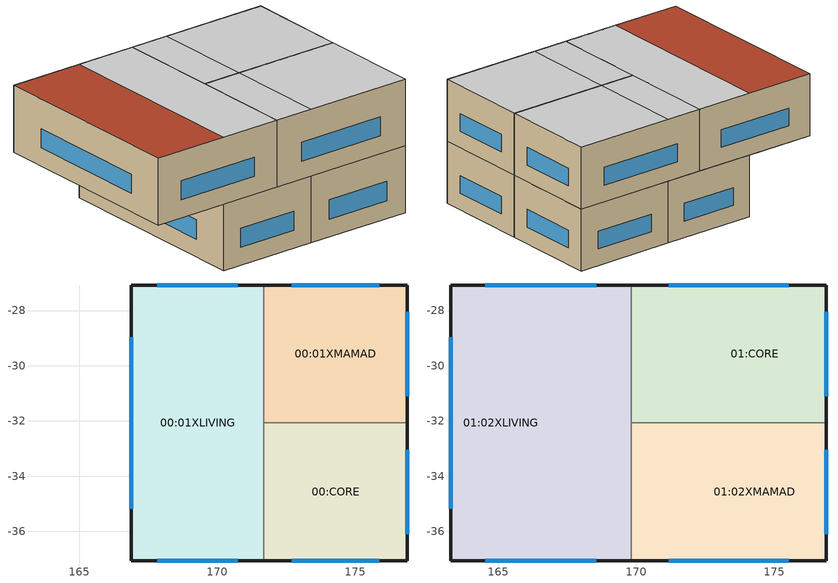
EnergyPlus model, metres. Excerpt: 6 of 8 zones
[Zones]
00:01XLIVING
 floor ground (0_GroundFloor_0cm): 171.69,-37.07 166.88,-37.07 166.88,-27.07 171.69,-27.07 z0; 171.69,-37.07 166.88,-37.07 166.88,-27.07 171.69,-27.07 z0
 wall outside (0_ExtWall Pumice 22cm): 171.69,-27.07 166.88,-27.07 166.88,-37.07 171.69,-37.07 / 171.69,-27.07 166.88,-27.07 166.88,-37.07 171.69,-37.07 z0:3.15
 wall to 00:CORE (0_SemiExposedWall ThermalPlaster200 2.5cm): 171.69,-37.07 171.69,-32.07 / 171.69,-37.07 171.69,-32.07 z0:3.15
 wall to 00:01XMAMAD (0_IntPartition 20cm concrete): 171.69,-32.07 171.69,-27.07 / 171.69,-32.07 171.69,-27.07 z0:3.15
 window (6+6+6 - 1001): 170.75,-27.07 167.82,-27.07 / 170.75,-27.07 167.82,-27.07 z0.85:1.75
 window (_SN70-37_Detailed - 1002): 166.88,-28.97 166.88,-35.17 / 166.88,-28.97 166.88,-35.17 z0.85:1.75
 window (6+6+6 - 1003): 167.82,-37.07 170.75,-37.07 / 167.82,-37.07 170.75,-37.07 z0.85:1.75
00:CORE
 floor ground (0_GroundFloor_0cm): 176.88,-37.07 171.69,-37.07 171.69,-32.07 176.88,-32.07 z0; 176.88,-37.07 171.69,-37.07 171.69,-32.07 176.88,-32.07 z0
 wall outside (0_ExtWall Pumice 22cm): 171.69,-37.07 176.88,-37.07 176.88,-32.07 / 171.69,-37.07 176.88,-37.07 176.88,-32.07 z0:3.15
 wall to 00:01XMAMAD (0_SemiExposedWall ThermalPlaster200 2.5cm_Rev): 176.88,-32.07 171.69,-32.07 / 176.88,-32.07 171.69,-32.07 z0:3.15
 window (6+6+6 - 1001): 176.88,-36.1 176.88,-33.05 / 172.7,-37.07 175.87,-37.07 / 176.88,-36.1 176.88,-33.05 / 172.7,-37.07 175.87,-37.07 z0.85:1.75
00:01XMAMAD
 floor ground (0_GroundFloor_0cm): 176.88,-32.07 171.69,-32.07 171.69,-27.07 176.88,-27.07 z0; 176.88,-32.07 171.69,-32.07 171.69,-27.07 176.88,-27.07 z0
 wall outside (0_ExtWall Pumice 22cm): 176.88,-32.07 176.88,-27.07 171.69,-27.07 / 176.88,-32.07 176.88,-27.07 171.69,-27.07 z0:3.15
 window (6+6+6 - 1001): 176.88,-31.1 176.88,-28.05 / 175.87,-27.07 172.7,-27.07 / 176.88,-31.1 176.88,-28.05 / 175.87,-27.07 172.7,-27.07 z0.85:1.75
01:02XLIVING
 floor outside (0_ExtFloor 4cm polyash): 166.88,-37.07 163.28,-37.07 163.28,-27.07 166.88,-27.07 z3.15; 166.88,-37.07 163.28,-37.07 163.28,-27.07 166.88,-27.07 z3.15
 floor to 00:01XLIVING (0_IntFloor_Reversed_Rev): 169.82,-37.07 166.88,-37.07 166.88,-27.07 169.82,-27.07 z3.15; 169.82,-37.07 166.88,-37.07 166.88,-27.07 169.82,-27.07 z3.15
 wall outside (0_ExtWall Pumice 22cm): 169.82,-27.07 163.28,-27.07 163.28,-37.07 169.82,-37.07 / 169.82,-27.07 163.28,-27.07 163.28,-37.07 169.82,-37.07 z3.15:6.3
 wall to 01:02XMAMAD (0_IntPartition 20cm concrete): 169.82,-37.07 169.82,-32.07 / 169.82,-37.07 169.82,-32.07 z3.15:6.3
 wall to 01:CORE (0_SemiExposedWall ThermalPlaster200 2.5cm): 169.82,-32.07 169.82,-27.07 / 169.82,-32.07 169.82,-27.07 z3.15:6.3
 window (6+6+6 - 1001): 168.56,-27.07 164.54,-27.07 / 164.54,-37.07 168.56,-37.07 / 168.56,-27.07 164.54,-27.07 / 164.54,-37.07 168.56,-37.07 z4:4.9
 window (_SN70-37_Detailed - 1004): 163.28,-28.97 163.28,-35.17 / 163.28,-28.97 163.28,-35.17 z4:4.9
 ceiling to 02:03XLIVING (0_IntFloor_Rev): 166.88,-37.07 169.82,-37.07 169.82,-27.07 166.88,-27.07 z6.3; 166.88,-37.07 169.82,-37.07 169.82,-27.07 166.88,-27.07 z6.3
 roof outside (0_FlatRoofTiled 5cm EPS): 163.28,-37.07 166.88,-37.07 166.88,-27.07 163.28,-27.07 z6.3; 163.28,-37.07 166.88,-37.07 166.88,-27.07 163.28,-27.07 z6.3
01:02XMAMAD
 floor to 00:01XLIVING (0_IntFloor_Reversed_Rev): 171.69,-37.07 169.82,-37.07 169.82,-32.07 171.69,-32.07 z3.15; 171.69,-37.07 169.82,-37.07 169.82,-32.07 171.69,-32.07 z3.15
 floor to 00:CORE (0_SemiExposedFloor 2cm EPS_Reversed_Rev): 176.88,-37.07 171.69,-37.07 171.69,-32.07 176.88,-32.07 z3.15; 176.88,-37.07 171.69,-37.07 171.69,-32.07 176.88,-32.07 z3.15
 wall outside (0_ExtWall Pumice 22cm): 169.82,-37.07 176.88,-37.07 176.88,-32.07 / 169.82,-37.07 176.88,-37.07 176.88,-32.07 z3.15:6.3
 wall to 01:CORE (0_SemiExposedWall ThermalPlaster200 2.5cm): 176.88,-32.07 169.82,-32.07 / 176.88,-32.07 169.82,-32.07 z3.15:6.3
 window (6+6+6 - 1001): 176.88,-36.1 176.88,-33.05 / 171.17,-37.07 175.53,-37.07 / 176.88,-36.1 176.88,-33.05 / 171.17,-37.07 175.53,-37.07 z4:4.9
 ceiling to 02:03XLIVING (0_IntFloor_Rev): 169.82,-37.07 171.69,-37.07 171.69,-32.07 169.82,-32.07 z6.3; 169.82,-37.07 171.69,-37.07 171.69,-32.07 169.82,-32.07 z6.3
 ceiling to 02:03XMAMAD (0_IntFloor_Rev): 171.69,-37.07 176.88,-37.07 176.88,-32.07 171.69,-32.07 z6.3; 171.69,-37.07 176.88,-37.07 176.88,-32.07 171.69,-32.07 z6.3
01:CORE
 floor to 00:01XLIVING (0_SemiExposedCeiling 2cm EPS_Rev): 171.69,-32.07 169.82,-32.07 169.82,-27.07 171.69,-27.07 z3.15; 171.69,-32.07 169.82,-32.07 169.82,-27.07 171.69,-27.07 z3.15
 floor to 00:01XMAMAD (0_SemiExposedCeiling 2cm EPS_Rev): 176.88,-32.07 171.69,-32.07 171.69,-27.07 176.88,-27.07 z3.15; 176.88,-32.07 171.69,-32.07 171.69,-27.07 176.88,-27.07 z3.15
 wall outside (0_ExtWall Pumice 22cm): 176.88,-32.07 176.88,-27.07 169.82,-27.07 / 176.88,-32.07 176.88,-27.07 169.82,-27.07 z3.15:6.3
 window (6+6+6 - 1001): 176.88,-31.1 176.88,-28.05 / 175.53,-27.07 171.17,-27.07 / 176.88,-31.1 176.88,-28.05 / 175.53,-27.07 171.17,-27.07 z4:4.9
 ceiling to 02:03XLIVING (0_SemiExposedFloor 2cm EPS_Rev): 169.82,-32.07 171.69,-32.07 171.69,-27.07 169.82,-27.07 z6.3; 169.82,-32.07 171.69,-32.07 171.69,-27.07 169.82,-27.07 z6.3
 ceiling to 02:03XMAMAD (0_SemiExposedFloor 2cm EPS_Rev): 171.69,-32.07 176.88,-32.07 176.88,-27.07 171.69,-27.07 z6.3; 171.69,-32.07 176.88,-32.07 176.88,-27.07 171.69,-27.07 z6.3
[Building] North Axis=0; Terrain=City; Loads Convergence Tolerance Value=0.04; Temperature Convergence Tolerance Value=0.4; Solar Distribution=FullExterior; Maximum Number of Warmup Days=25; Minimum Number of Warmup Days=6
test 25.4.25; test 25.4.25
[Site:Location] Latitude=32; Longitude=34.9; Time Zone=2; Elevation=49
1 (01-01:31-12)  (01-01:31-12); 1 (01-01:31-12)  (01-01:31-12)
[Site:GroundTemperature:BuildingSurface]
18, 18, 18, 18, 18, 18, 18, 18, 18, 18, 18, 18
[Site:GroundTemperature:FCfactorMethod] January Ground Temperature=14.56; February Ground Temperature=15.21; March Ground Temperature=16.32; April Ground Temperature=21.47; May Ground Temperature=26.48; June Ground Temperature=30.09; July Ground Temperature=32.2; August Ground Temperature=33.24; September Ground Temperature=31.42; October Ground Temperature=27.68; November Ground Temperature=21.81; December Ground Temperature=17.94
; 
[Site:GroundTemperature:Shallow]
18, 18, 18, 18, 18, 18, 18, 18, 18, 18, 18, 18
[Site:GroundTemperature:Deep]
18, 18, 18, 18, 18, 18, 18, 18, 18, 18, 18, 18
[Site:GroundReflectance]
0.2, 0.2, 0.2, 0.2, 0.2, 0.2, 0.2, 0.2, 0.2, 0.2, 0.2, 0.2
[Site:GroundReflectance:SnowModifier]
2, 2
[Material] Thermal Absorptance=0.9; Solar Absorptance=0.4; Visible Absorptance=0.4
Name | Roughness | Thickness | Conductivity | Density | Specific Heat
_1045_RegularConcrete_1.1.1_.2; _1045_RegularConcrete_1.1.1_.2 | MediumRough | 0.2 | 2 | 2400 | 1000
_1045 Sand and gravel_10.1_.08; _1045 Sand and gravel_10.1_.08 | Rough | 0.08 | 2 | 1950 | 1045
_1045_Cemented Plaster_2.2_.02; _1045_Cemented Plaster_2.2_.02 | Rough | 0.02 | 1 | 1800 | 1000
_1045 Ceramic porcelain_12.1_.01; _1045 Ceramic porcelain_12.1_.01 | Smooth | 0.01 | 1.3 | 2300 | 840
_1045_IntTiah_Cement Lime Plaster_2.1_.02; _1045_IntTiah_Cement Lime Plaster_2.1_.02 | Smooth | 0.02 | 0.8 | 1600 | 1000
_1045 Ceramic porcelain_12.1_.02; _1045 Ceramic porcelain_12.1_.02 | Smooth | 0.02 | 1.3 | 2300 | 840
_1045 Expanded Polystyrene EPS 30_14.1_.02; _1045 Expanded Polystyrene EPS 30_14.1_.02 | Rough | 0.02 | 0.034 | 30 | 1450
_1045 Thermal Plaster Polystyrene Aggregate 225_2.3_.025; _1045 Thermal Plaster Polystyrene Aggregate 225_2.3_.025 | Rough | 0.025 | 0.073 | 225 | 1000
_1045_IntTiah_Cement Lime Plaster_2.1_.015; _1045_IntTiah_Cement Lime Plaster_2.1_.015 | Smooth | 0.015 | 0.8 | 1600 | 1000
_Block Pumice 22sm_.22; _Block Pumice 22sm_.22 | MediumRough | 0.22 | 0.244 | 795 | 970
_Bitumen_.005; _Bitumen_.005 | Rough | 0.005 | 0.17 | 1200 | 1660
_1045 Light Concrete Coarse Aggregate NonQuartsSand 1200_1.2.1_.05; _1045 Light Concrete Coarse Aggregate NonQuartsSand 1200_1.2.1_.05 | MediumRough | 0.05 | 0.62 | 1200 | 1000
_1045 Expanded Polystyrene EPS 30_14.1_.05; _1045 Expanded Polystyrene EPS 30_14.1_.05 | Rough | 0.05 | 0.034 | 30 | 1450
0_polyash 200_.04; 0_polyash 200_.04 | Rough | 0.04 | 0.0698 | 200 | 1000
[WindowMaterial:Glazing] Infrared Transmittance at Normal Incidence=0; Dirt Correction Factor for Solar and Visible Transmittance=1
Name | Optical Data Type | Window Glass Spectral Data Set | Thickness | Front Side Infrared Hemispherical Emissivity | Back Side Infrared Hemispherical Emissivity | Conductivity | Solar Transmittance at Normal Incidence | Front Side Solar Reflectance at Normal Incidence | Back Side Solar Reflectance at Normal Incidence | Visible Transmittance at Normal Incidence | Front Side Visible Reflectance at Normal Incidence | Back Side Visible Reflectance at Normal Incidence
6966 Flipped; 6966 Flipped | Spectral | AGC Glass Europe Stopray Vision-72 6 mm <vision72_6.gvb> Flipped | 0.00585 | 0.841 | 0.031 | 1
3; 3 | SpectralAverage |  | 0.006 | 0.84 | 0.84 | 0.9 | 0.775 | 0.071 | 0.071 | 0.881 | 0.08 | 0.08
[WindowMaterial:Gas] Gas Type=Air
Name | Thickness
1001; 1001 | 0.006
1020; 1020 | 0.016
[MaterialProperty:GlazingSpectralData] Wavelength 1=0.3; Transmittance 1=0; Front Reflectance 1=0.048; Back Reflectance 1=0.147; Wavelength 2=0.305; Transmittance 2=0; Front Reflectance 2=0.047; Back Reflectance 2=0.147; Wavelength 3=0.31; Transmittance 3=0; Front Reflectance 3=0.044; Back Reflectance 3=0.16; Wavelength 4=0.315; Transmittance 4=0.001; Front Reflectance 4=0.048; Back Reflectance 4=0.184; Wavelength 5=0.32; Transmittance 5=0.006; Front Reflectance 5=0.05; Back Reflectance 5=0.215; Wavelength 6=0.325; Transmittance 6=0.016; Front Reflectance 6=0.053; Back Reflectance 6=0.25; Wavelength 7=0.33; Transmittance 7=0.035; Front Reflectance 7=0.061; Back Reflectance 7=0.274; Wavelength 8=0.335; Transmittance 8=0.06; Front Reflectance 8=0.079; Back Reflectance 8=0.288; Wavelength 9=0.34; Transmittance 9=0.089; Front Reflectance 9=0.109; Back Reflectance 9=0.302; Wavelength 10=0.345; Transmittance 10=0.119; Front Reflectance 10=0.144; Back Reflectance 10=0.313; Wavelength 11=0.35; Transmittance 11=0.15; Front Reflectance 11=0.18; Back Reflectance 11=0.32; Wavelength 12=0.355; Transmittance 12=0.181; Front Reflectance 12=0.21; Back Reflectance 12=0.327; Wavelength 13=0.36; Transmittance 13=0.213; Front Reflectance 13=0.235; Back Reflectance 13=0.33; Wavelength 14=0.365; Transmittance 14=0.247; Front Reflectance 14=0.254; Back Reflectance 14=0.33; Wavelength 15=0.37; Transmittance 15=0.279; Front Reflectance 15=0.264; Back Reflectance 15=0.325; Wavelength 16=0.375; Transmittance 16=0.311; Front Reflectance 16=0.262; Back Reflectance 16=0.315; Wavelength 17=0.38; Transmittance 17=0.344; Front Reflectance 17=0.258; Back Reflectance 17=0.302; Wavelength 18=0.385; Transmittance 18=0.387; Front Reflectance 18=0.262; Back Reflectance 18=0.287; Wavelength 19=0.39; Transmittance 19=0.434; Front Reflectance 19=0.265; Back Reflectance 19=0.269; Wavelength 20=0.395; Transmittance 20=0.478; Front Reflectance 20=0.262; Back Reflectance 20=0.249; Wavelength 21=0.4; Transmittance 21=0.52; Front Reflectance 21=0.252; Back Reflectance 21=0.229; Wavelength 22=0.405; Transmittance 22=0.554; Front Reflectance 22=0.236; Back Reflectance 22=0.209; Wavelength 23=0.41; Transmittance 23=0.589; Front Reflectance 23=0.221; Back Reflectance 23=0.19; Wavelength 24=0.415; Transmittance 24=0.618; Front Reflectance 24=0.204; Back Reflectance 24=0.173; Wavelength 25=0.42; Transmittance 25=0.647; Front Reflectance 25=0.187; Back Reflectance 25=0.156; Wavelength 26=0.425; Transmittance 26=0.671; Front Reflectance 26=0.172; Back Reflectance 26=0.143; Wavelength 27=0.43; Transmittance 27=0.695; Front Reflectance 27=0.157; Back Reflectance 27=0.129; Wavelength 28=0.435; Transmittance 28=0.713; Front Reflectance 28=0.145; Back Reflectance 28=0.12; Wavelength 29=0.44; Transmittance 29=0.731; Front Reflectance 29=0.133; Back Reflectance 29=0.111; Wavelength 30=0.445; Transmittance 30=0.746; Front Reflectance 30=0.124; Back Reflectance 30=0.104; Wavelength 31=0.45; Transmittance 31=0.762; Front Reflectance 31=0.115; Back Reflectance 31=0.098; Wavelength 32=0.455; Transmittance 32=0.773; Front Reflectance 32=0.109; Back Reflectance 32=0.095; Wavelength 33=0.46; Transmittance 33=0.784; Front Reflectance 33=0.103; Back Reflectance 33=0.092; Wavelength 34=0.465; Transmittance 34=0.79; Front Reflectance 34=0.099; Back Reflectance 34=0.09; Wavelength 35=0.47; Transmittance 35=0.797; Front Reflectance 35=0.095; Back Reflectance 35=0.089; Wavelength 36=0.475; Transmittance 36=0.8; Front Reflectance 36=0.093; Back Reflectance 36=0.089; Wavelength 37=0.48; Transmittance 37=0.803; Front Reflectance 37=0.091; Back Reflectance 37=0.089; Wavelength 38=0.485; Transmittance 38=0.805; Front Reflectance 38=0.09; Back Reflectance 38=0.09; Wavelength 39=0.49; Transmittance 39=0.807; Front Reflectance 39=0.089; Back Reflectance 39=0.091; Wavelength 40=0.495; Transmittance 40=0.808; Front Reflectance 40=0.089; Back Reflectance 40=0.092; Wavelength 41=0.5; Transmittance 41=0.809; Front Reflectance 41=0.089; Back Reflectance 41=0.093; Wavelength 42=0.505; Transmittance 42=0.809; Front Reflectance 42=0.089; Back Reflectance 42=0.094; Wavelength 43=0.51; Transmittance 43=0.809; Front Reflectance 43=0.09; Back Reflectance 43=0.096; Wavelength 44=0.515; Transmittance 44=0.807; Front Reflectance 44=0.09; Back Reflectance 44=0.096; Wavelength 45=0.52; Transmittance 45=0.805; Front Reflectance 45=0.09; Back Reflectance 45=0.097; Wavelength 46=0.525; Transmittance 46=0.804; Front Reflectance 46=0.09; Back Reflectance 46=0.097; Wavelength 47=0.53; Transmittance 47=0.802; Front Reflectance 47=0.09; Back Reflectance 47=0.096; Wavelength 48=0.535; Transmittance 48=0.801; Front Reflectance 48=0.09; Back Reflectance 48=0.095; Wavelength 49=0.54; Transmittance 49=0.801; Front Reflectance 49=0.089; Back Reflectance 49=0.094; Wavelength 50=0.545; Transmittance 50=0.8; Front Reflectance 50=0.088; Back Reflectance 50=0.092; Wavelength 51=0.55; Transmittance 51=0.799; Front Reflectance 51=0.087; Back Reflectance 51=0.09; Wavelength 52=0.555; Transmittance 52=0.798; Front Reflectance 52=0.085; Back Reflectance 52=0.087; Wavelength 53=0.56; Transmittance 53=0.797; Front Reflectance 53=0.084; Back Reflectance 53=0.084; Wavelength 54=0.565; Transmittance 54=0.796; Front Reflectance 54=0.082; Back Reflectance 54=0.081; Wavelength 55=0.57; Transmittance 55=0.796; Front Reflectance 55=0.08; Back Reflectance 55=0.077; Wavelength 56=0.575; Transmittance 56=0.795; Front Reflectance 56=0.077; Back Reflectance 56=0.072; Wavelength 57=0.58; Transmittance 57=0.794; Front Reflectance 57=0.074; Back Reflectance 57=0.068; Wavelength 58=0.585; Transmittance 58=0.793; Front Reflectance 58=0.072; Back Reflectance 58=0.063; Wavelength 59=0.59; Transmittance 59=0.792; Front Reflectance 59=0.069; Back Reflectance 59=0.058; Wavelength 60=0.595; Transmittance 60=0.79; Front Reflectance 60=0.067; Back Reflectance 60=0.054; Wavelength 61=0.6; Transmittance 61=0.788; Front Reflectance 61=0.064; Back Reflectance 61=0.049; Wavelength 62=0.605; Transmittance 62=0.785; Front Reflectance 62=0.062; Back Reflectance 62=0.044; Wavelength 63=0.61; Transmittance 63=0.782; Front Reflectance 63=0.06; Back Reflectance 63=0.04; Wavelength 64=0.615; Transmittance 64=0.778; Front Reflectance 64=0.059; Back Reflectance 64=0.037; Wavelength 65=0.62; Transmittance 65=0.774; Front Reflectance 65=0.058; Back Reflectance 65=0.034; Wavelength 66=0.625; Transmittance 66=0.765; Front Reflectance 66=0.059; Back Reflectance 66=0.032; Wavelength 67=0.63; Transmittance 67=0.756; Front Reflectance 67=0.059; Back Reflectance 67=0.03; Wavelength 68=0.635; Transmittance 68=0.748; Front Reflectance 68=0.062; Back Reflectance 68=0.03; Wavelength 69=0.64; Transmittance 69=0.741; Front Reflectance 69=0.064; Back Reflectance 69=0.03; Wavelength 70=0.645; Transmittance 70=0.728; Front Reflectance 70=0.068; Back Reflectance 70=0.033; Wavelength 71=0.65; Transmittance 71=0.715; Front Reflectance 71=0.072; Back Reflectance 71=0.036; Wavelength 72=0.655; Transmittance 72=0.7; Front Reflectance 72=0.079; Back Reflectance 72=0.042; Wavelength 73=0.66; Transmittance 73=0.685; Front Reflectance 73=0.086; Back Reflectance 73=0.048; Wavelength 74=0.665; Transmittance 74=0.671; Front Reflectance 74=0.095; Back Reflectance 74=0.057; Wavelength 75=0.67; Transmittance 75=0.657; Front Reflectance 75=0.105; Back Reflectance 75=0.066; Wavelength 76=0.675; Transmittance 76=0.638; Front Reflectance 76=0.116; Back Reflectance 76=0.078; Wavelength 77=0.68; Transmittance 77=0.619; Front Reflectance 77=0.127; Back Reflectance 77=0.091; Wavelength 78=0.685; Transmittance 78=0.602; Front Reflectance 78=0.14; Back Reflectance 78=0.106; Wavelength 79=0.69; Transmittance 79=0.585; Front Reflectance 79=0.154; Back Reflectance 79=0.121; Wavelength 80=0.695; Transmittance 80=0.557; Front Reflectance 80=0.168; Back Reflectance 80=0.139; Wavelength 81=0.7; Transmittance 81=0.53; Front Reflectance 81=0.183; Back Reflectance 81=0.157; Wavelength 82=0.705; Transmittance 82=0.512; Front Reflectance 82=0.199; Back Reflectance 82=0.178; Wavelength 83=0.71; Transmittance 83=0.493; Front Reflectance 83=0.216; Back Reflectance 83=0.199; Wavelength 84=0.715; Transmittance 84=0.467; Front Reflectance 84=0.233; Back Reflectance 84=0.22; Wavelength 85=0.72; Transmittance 85=0.441; Front Reflectance 85=0.25; Back Reflectance 85=0.242; Wavelength 86=0.725; Transmittance 86=0.422; Front Reflectance 86=0.267; Back Reflectance 86=0.265; Wavelength 87=0.73; Transmittance 87=0.404; Front Reflectance 87=0.284; Back Reflectance 87=0.289; Wavelength 88=0.735; Transmittance 88=0.382; Front Reflectance 88=0.301; Back Reflectance 88=0.312; Wavelength 89=0.74; Transmittance 89=0.36; Front Reflectance 89=0.318; Back Reflectance 89=0.335; Wavelength 90=0.745; Transmittance 90=0.344; Front Reflectance 90=0.334; Back Reflectance 90=0.357; Wavelength 91=0.75; Transmittance 91=0.328; Front Reflectance 91=0.35; Back Reflectance 91=0.38; Wavelength 92=0.755; Transmittance 92=0.309; Front Reflectance 92=0.365; Back Reflectance 92=0.402; Wavelength 93=0.76; Transmittance 93=0.291; Front Reflectance 93=0.381; Back Reflectance 93=0.424; Wavelength 94=0.765; Transmittance 94=0.277; Front Reflectance 94=0.395; Back Reflectance 94=0.445; Wavelength 95=0.77; Transmittance 95=0.263; Front Reflectance 95=0.41; Back Reflectance 95=0.465; Wavelength 96=0.775; Transmittance 96=0.246; Front Reflectance 96=0.423; Back Reflectance 96=0.485; Wavelength 97=0.78; Transmittance 97=0.229; Front Reflectance 97=0.436; Back Reflectance 97=0.504; Wavelength 98=0.785; Transmittance 98=0.218; Front Reflectance 98=0.448; Back Reflectance 98=0.522; Wavelength 99=0.79; Transmittance 99=0.207; Front Reflectance 99=0.459; Back Reflectance 99=0.54; Wavelength 100=0.795; Transmittance 100=0.193; Front Reflectance 100=0.47; Back Reflectance 100=0.558; Wavelength 101=0.8; Transmittance 101=0.18; Front Reflectance 101=0.481; Back Reflectance 101=0.575; Wavelength 102=0.805; Transmittance 102=0.167; Front Reflectance 102=0.491; Back Reflectance 102=0.591; Wavelength 103=0.81; Transmittance 103=0.154; Front Reflectance 103=0.501; Back Reflectance 103=0.608; Wavelength 104=0.815; Transmittance 104=0.143; Front Reflectance 104=0.51; Back Reflectance 104=0.622; Wavelength 105=0.82; Transmittance 105=0.132; Front Reflectance 105=0.518; Back Reflectance 105=0.637; Wavelength 106=0.825; Transmittance 106=0.125; Front Reflectance 106=0.525; Back Reflectance 106=0.65; Wavelength 107=0.83; Transmittance 107=0.118; Front Reflectance 107=0.532; Back Reflectance 107=0.663; Wavelength 108=0.835; Transmittance 108=0.114; Front Reflectance 108=0.538; Back Reflectance 108=0.674; Wavelength 109=0.84; Transmittance 109=0.111; Front Reflectance 109=0.544; Back Reflectance 109=0.685; Wavelength 110=0.845; Transmittance 110=0.11; Front Reflectance 110=0.548; Back Reflectance 110=0.695; Wavelength 111=0.85; Transmittance 111=0.11; Front Reflectance 111=0.553; Back Reflectance 111=0.705; Wavelength 112=0.855; Transmittance 112=0.106; Front Reflectance 112=0.558; Back Reflectance 112=0.715; Wavelength 113=0.86; Transmittance 113=0.102; Front Reflectance 113=0.563; Back Reflectance 113=0.726; Wavelength 114=0.865; Transmittance 114=0.097; Front Reflectance 114=0.568; Back Reflectance 114=0.736; Wavelength 115=0.87; Transmittance 115=0.093; Front Reflectance 115=0.572; Back Reflectance 115=0.745; Wavelength 116=0.875; Transmittance 116=0.089; Front Reflectance 116=0.577; Back Reflectance 116=0.755; Wavelength 117=0.88; Transmittance 117=0.085; Front Reflectance 117=0.581; Back Reflectance 117=0.764; Wavelength 118=0.885; Transmittance 118=0.081; Front Reflectance 118=0.586; Back Reflectance 118=0.773; Wavelength 119=0.89; Transmittance 119=0.077; Front Reflectance 119=0.59; Back Reflectance 119=0.782; Wavelength 120=0.895; Transmittance 120=0.072; Front Reflectance 120=0.594; Back Reflectance 120=0.79; Wavelength 121=0.9; Transmittance 121=0.068; Front Reflectance 121=0.598; Back Reflectance 121=0.799; Wavelength 122=0.905; Transmittance 122=0.065; Front Reflectance 122=0.601; Back Reflectance 122=0.806; Wavelength 123=0.91; Transmittance 123=0.063; Front Reflectance 123=0.603; Back Reflectance 123=0.813; Wavelength 124=0.915; Transmittance 124=0.06; Front Reflectance 124=0.605; Back Reflectance 124=0.819; Wavelength 125=0.92; Transmittance 125=0.058; Front Reflectance 125=0.607; Back Reflectance 125=0.825; Wavelength 126=0.925; Transmittance 126=0.055; Front Reflectance 126=0.609; Back Reflectance 126=0.831; Wavelength 127=0.93; Transmittance 127=0.053; Front Reflectance 127=0.611; Back Reflectance 127=0.837; Wavelength 128=0.935; Transmittance 128=0.051; Front Reflectance 128=0.612; Back Reflectance 128=0.842; Wavelength 129=0.94; Transmittance 129=0.05; Front Reflectance 129=0.613; Back Reflectance 129=0.847; Wavelength 130=0.945; Transmittance 130=0.048; Front Reflectance 130=0.614; Back Reflectance 130=0.851; Wavelength 131=0.95; Transmittance 131=0.046; Front Reflectance 131=0.615; Back Reflectance 131=0.856; Wavelength 132=0.955; Transmittance 132=0.045; Front Reflectance 132=0.617; Back Reflectance 132=0.859; Wavelength 133=0.96; Transmittance 133=0.043; Front Reflectance 133=0.618; Back Reflectance 133=0.863; Wavelength 134=0.965; Transmittance 134=0.042; Front Reflectance 134=0.62; Back Reflectance 134=0.867; Wavelength 135=0.97; Transmittance 135=0.04; Front Reflectance 135=0.622; Back Reflectance 135=0.87; Wavelength 136=0.975; Transmittance 136=0.039; Front Reflectance 136=0.623; Back Reflectance 136=0.873; Wavelength 137=0.98; Transmittance 137=0.038; Front Reflectance 137=0.625; Back Reflectance 137=0.876; Wavelength 138=0.985; Transmittance 138=0.036; Front Reflectance 138=0.626; Back Reflectance 138=0.879; Wavelength 139=0.99; Transmittance 139=0.035; Front Reflectance 139=0.628; Back Reflectance 139=0.881; Wavelength 140=0.995; Transmittance 140=0.034; Front Reflectance 140=0.63; Back Reflectance 140=0.884; Wavelength 141=1; Transmittance 141=0.033; Front Reflectance 141=0.632; Back Reflectance 141=0.886; Wavelength 142=1.005; Transmittance 142=0.032; Front Reflectance 142=0.633; Back Reflectance 142=0.888; Wavelength 143=1.01; Transmittance 143=0.031; Front Reflectance 143=0.634; Back Reflectance 143=0.891; Wavelength 144=1.015; Transmittance 144=0.03; Front Reflectance 144=0.636; Back Reflectance 144=0.893; Wavelength 145=1.02; Transmittance 145=0.029; Front Reflectance 145=0.637; Back Reflectance 145=0.895; Wavelength 146=1.025; Transmittance 146=0.029; Front Reflectance 146=0.638; Back Reflectance 146=0.898; Wavelength 147=1.03; Transmittance 147=0.028; Front Reflectance 147=0.64; Back Reflectance 147=0.9; Wavelength 148=1.035; Transmittance 148=0.027; Front Reflectance 148=0.641; Back Reflectance 148=0.902; Wavelength 149=1.04; Transmittance 149=0.026; Front Reflectance 149=0.642; Back Reflectance 149=0.905; Wavelength 150=1.045; Transmittance 150=0.025; Front Reflectance 150=0.644; Back Reflectance 150=0.907; Wavelength 151=1.05; Transmittance 151=0.024; Front Reflectance 151=0.645; Back Reflectance 151=0.909; Wavelength 152=1.055; Transmittance 152=0.024; Front Reflectance 152=0.646; Back Reflectance 152=0.911; Wavelength 153=1.06; Transmittance 153=0.023; Front Reflectance 153=0.647; Back Reflectance 153=0.912; Wavelength 154=1.065; Transmittance 154=0.023; Front Reflectance 154=0.648; Back Reflectance 154=0.914; Wavelength 155=1.07; Transmittance 155=0.022; Front Reflectance 155=0.649; Back Reflectance 155=0.915; Wavelength 156=1.075; Transmittance 156=0.022; Front Reflectance 156=0.65; Back Reflectance 156=0.917; Wavelength 157=1.08; Transmittance 157=0.021; Front Reflectance 157=0.651; Back Reflectance 157=0.918; Wavelength 158=1.085; Transmittance 158=0.02; Front Reflectance 158=0.653; Back Reflectance 158=0.92; Wavelength 159=1.09; Transmittance 159=0.02; Front Reflectance 159=0.654; Back Reflectance 159=0.921; Wavelength 160=1.095; Transmittance 160=0.019; Front Reflectance 160=0.655; Back Reflectance 160=0.923; Wavelength 161=1.1; Transmittance 161=0.019; Front Reflectance 161=0.656; Back Reflectance 161=0.924; Wavelength 162=1.105; Transmittance 162=0.018; Front Reflectance 162=0.657; Back Reflectance 162=0.926; Wavelength 163=1.11; Transmittance 163=0.018; Front Reflectance 163=0.658; Back Reflectance 163=0.927; Wavelength 164=1.115; Transmittance 164=0.017; Front Reflectance 164=0.659; Back Reflectance 164=0.928; Wavelength 165=1.12; Transmittance 165=0.017; Front Reflectance 165=0.66; Back Reflectance 165=0.929; Wavelength 166=1.125; Transmittance 166=0.017; Front Reflectance 166=0.661; Back Reflectance 166=0.93; Wavelength 167=1.13; Transmittance 167=0.016; Front Reflectance 167=0.662; Back Reflectance 167=0.932; Wavelength 168=1.135; Transmittance 168=0.016; Front Reflectance 168=0.663; Back Reflectance 168=0.933; Wavelength 169=1.14; Transmittance 169=0.015; Front Reflectance 169=0.664; Back Reflectance 169=0.934; Wavelength 170=1.145; Transmittance 170=0.015; Front Reflectance 170=0.666; Back Reflectance 170=0.935; Wavelength 171=1.15; Transmittance 171=0.015; Front Reflectance 171=0.667; Back Reflectance 171=0.937; Wavelength 172=1.155; Transmittance 172=0.014; Front Reflectance 172=0.668; Back Reflectance 172=0.937; Wavelength 173=1.16; Transmittance 173=0.014; Front Reflectance 173=0.669; Back Reflectance 173=0.938; Wavelength 174=1.165; Transmittance 174=0.014; Front Reflectance 174=0.67; Back Reflectance 174=0.939; Wavelength 175=1.17; Transmittance 175=0.013; Front Reflectance 175=0.671; Back Reflectance 175=0.94; Wavelength 176=1.175; Transmittance 176=0.013; Front Reflectance 176=0.673; Back Reflectance 176=0.941; Wavelength 177=1.18; Transmittance 177=0.013; Front Reflectance 177=0.674; Back Reflectance 177=0.942; Wavelength 178=1.185; Transmittance 178=0.013; Front Reflectance 178=0.675; Back Reflectance 178=0.943; Wavelength 179=1.19; Transmittance 179=0.012; Front Reflectance 179=0.676; Back Reflectance 179=0.944; Wavelength 180=1.195; Transmittance 180=0.012; Front Reflectance 180=0.677; Back Reflectance 180=0.945; Wavelength 181=1.2; Transmittance 181=0.012; Front Reflectance 181=0.679; Back Reflectance 181=0.946; Wavelength 182=1.205; Transmittance 182=0.012; Front Reflectance 182=0.68; Back Reflectance 182=0.947; Wavelength 183=1.21; Transmittance 183=0.011; Front Reflectance 183=0.682; Back Reflectance 183=0.947; Wavelength 184=1.215; Transmittance 184=0.011; Front Reflectance 184=0.683; Back Reflectance 184=0.948; Wavelength 185=1.22; Transmittance 185=0.011; Front Reflectance 185=0.685; Back Reflectance 185=0.949; Wavelength 186=1.225; Transmittance 186=0.011; Front Reflectance 186=0.687; Back Reflectance 186=0.949; Wavelength 187=1.23; Transmittance 187=0.011; Front Reflectance 187=0.688; Back Reflectance 187=0.95; Wavelength 188=1.235; Transmittance 188=0.01; Front Reflectance 188=0.69; Back Reflectance 188=0.951; Wavelength 189=1.24; Transmittance 189=0.01; Front Reflectance 189=0.691; Back Reflectance 189=0.952; Wavelength 190=1.245; Transmittance 190=0.01; Front Reflectance 190=0.693; Back Reflectance 190=0.952; Wavelength 191=1.25; Transmittance 191=0.01; Front Reflectance 191=0.694; Back Reflectance 191=0.953; Wavelength 192=1.255; Transmittance 192=0.01; Front Reflectance 192=0.696; Back Reflectance 192=0.954; Wavelength 193=1.26; Transmittance 193=0.01; Front Reflectance 193=0.698; Back Reflectance 193=0.954; Wavelength 194=1.265; Transmittance 194=0.009; Front Reflectance 194=0.7; Back Reflectance 194=0.955; Wavelength 195=1.27; Transmittance 195=0.009; Front Reflectance 195=0.702; Back Reflectance 195=0.955; Wavelength 196=1.275; Transmittance 196=0.009; Front Reflectance 196=0.704; Back Reflectance 196=0.955; Wavelength 197=1.28; Transmittance 197=0.009; Front Reflectance 197=0.705; Back Reflectance 197=0.956; Wavelength 198=1.285; Transmittance 198=0.009; Front Reflectance 198=0.707; Back Reflectance 198=0.956; Wavelength 199=1.29; Transmittance 199=0.009; Front Reflectance 199=0.709; Back Reflectance 199=0.957; Wavelength 200=1.295; Transmittance 200=0.009; Front Reflectance 200=0.711; Back Reflectance 200=0.957; Wavelength 201=1.3; Transmittance 201=0.008; Front Reflectance 201=0.713; Back Reflectance 201=0.958; Wavelength 202=1.305; Transmittance 202=0.008; Front Reflectance 202=0.715; Back Reflectance 202=0.958; Wavelength 203=1.31; Transmittance 203=0.008; Front Reflectance 203=0.717; Back Reflectance 203=0.959; Wavelength 204=1.315; Transmittance 204=0.008; Front Reflectance 204=0.719; Back Reflectance 204=0.96; Wavelength 205=1.32; Transmittance 205=0.008; Front Reflectance 205=0.721; Back Reflectance 205=0.96; Wavelength 206=1.325; Transmittance 206=0.008; Front Reflectance 206=0.723; Back Reflectance 206=0.961; Wavelength 207=1.33; Transmittance 207=0.008; Front Reflectance 207=0.725; Back Reflectance 207=0.961; Wavelength 208=1.335; Transmittance 208=0.008; Front Reflectance 208=0.727; Back Reflectance 208=0.962; Wavelength 209=1.34; Transmittance 209=0.008; Front Reflectance 209=0.729; Back Reflectance 209=0.962; Wavelength 210=1.345; Transmittance 210=0.007; Front Reflectance 210=0.731; Back Reflectance 210=0.963; Wavelength 211=1.35; Transmittance 211=0.007; Front Reflectance 211=0.733; Back Reflectance 211=0.964; Wavelength 212=1.355; Transmittance 212=0.007; Front Reflectance 212=0.735; Back Reflectance 212=0.964; Wavelength 213=1.36; Transmittance 213=0.007; Front Reflectance 213=0.737; Back Reflectance 213=0.964; Wavelength 214=1.365; Transmittance 214=0.007; Front Reflectance 214=0.738; Back Reflectance 214=0.964; Wavelength 215=1.37; Transmittance 215=0.007; Front Reflectance 215=0.74; Back Reflectance 215=0.965; Wavelength 216=1.375; Transmittance 216=0.007; Front Reflectance 216=0.742; Back Reflectance 216=0.965; Wavelength 217=1.38; Transmittance 217=0.007; Front Reflectance 217=0.744; Back Reflectance 217=0.965; Wavelength 218=1.385; Transmittance 218=0.007; Front Reflectance 218=0.746; Back Reflectance 218=0.966; Wavelength 219=1.39; Transmittance 219=0.007; Front Reflectance 219=0.748; Back Reflectance 219=0.966; Wavelength 220=1.395; Transmittance 220=0.006; Front Reflectance 220=0.749; Back Reflectance 220=0.966; Wavelength 221=1.4; Transmittance 221=0.006; Front Reflectance 221=0.751; Back Reflectance 221=0.967; Wavelength 222=1.405; Transmittance 222=0.006; Front Reflectance 222=0.754; Back Reflectance 222=0.967; Wavelength 223=1.41; Transmittance 223=0.006; Front Reflectance 223=0.757; Back Reflectance 223=0.967; Wavelength 224=1.415; Transmittance 224=0.006; Front Reflectance 224=0.76; Back Reflectance 224=0.968; Wavelength 225=1.42; Transmittance 225=0.006; Front Reflectance 225=0.763; Back Reflectance 225=0.968; Wavelength 226=1.425; Transmittance 226=0.006; Front Reflectance 226=0.766; Back Reflectance 226=0.969; Wavelength 227=1.43; Transmittance 227=0.006; Front Reflectance 227=0.769; Back Reflectance 227=0.969; Wavelength 228=1.435; Transmittance 228=0.006; Front Reflectance 228=0.772; Back Reflectance 228=0.969; Wavelength 229=1.44; Transmittance 229=0.006; Front Reflectance 229=0.775; Back Reflectance 229=0.97; Wavelength 230=1.445; Transmittance 230=0.006; Front Reflectance 230=0.778; Back Reflectance 230=0.97; Wavelength 231=1.45; Transmittance 231=0.006; Front Reflectance 231=0.781; Back Reflectance 231=0.97; Wavelength 232=1.455; Transmittance 232=0.006; Front Reflectance 232=0.783; Back Reflectance 232=0.971; Wavelength 233=1.46; Transmittance 233=0.006; Front Reflectance 233=0.786; Back Reflectance 233=0.971; Wavelength 234=1.465; Transmittance 234=0.006; Front Reflectance 234=0.788; Back Reflectance 234=0.971; Wavelength 235=1.47; Transmittance 235=0.005; Front Reflectance 235=0.791; Back Reflectance 235=0.971; Wavelength 236=1.475; Transmittance 236=0.005; Front Reflectance 236=0.793; Back Reflectance 236=0.972; Wavelength 237=1.48; Transmittance 237=0.005; Front Reflectance 237=0.796; Back Reflectance 237=0.972; Wavelength 238=1.485; Transmittance 238=0.005; Front Reflectance 238=0.798; Back Reflectance 238=0.972; Wavelength 239=1.49; Transmittance 239=0.005; Front Reflectance 239=0.801; Back Reflectance 239=0.973; Wavelength 240=1.495; Transmittance 240=0.005; Front Reflectance 240=0.803; Back Reflectance 240=0.973; Wavelength 241=1.5; Transmittance 241=0.005; Front Reflectance 241=0.806; Back Reflectance 241=0.973; Wavelength 242=1.505; Transmittance 242=0.005; Front Reflectance 242=0.808; Back Reflectance 242=0.974; Wavelength 243=1.51; Transmittance 243=0.005; Front Reflectance 243=0.81; Back Reflectance 243=0.974; Wavelength 244=1.515; Transmittance 244=0.005; Front Reflectance 244=0.812; Back Reflectance 244=0.974; Wavelength 245=1.52; Transmittance 245=0.005; Front Reflectance 245=0.814; Back Reflectance 245=0.975; Wavelength 246=1.525; Transmittance 246=0.005; Front Reflectance 246=0.816; Back Reflectance 246=0.975; Wavelength 247=1.53; Transmittance 247=0.005; Front Reflectance 247=0.818; Back Reflectance 247=0.975; Wavelength 248=1.535; Transmittance 248=0.005; Front Reflectance 248=0.821; Back Reflectance 248=0.976; Wavelength 249=1.54; Transmittance 249=0.005; Front Reflectance 249=0.823; Back Reflectance 249=0.976; Wavelength 250=1.545; Transmittance 250=0.005; Front Reflectance 250=0.825; Back Reflectance 250=0.976; Wavelength 251=1.55; Transmittance 251=0.005; Front Reflectance 251=0.827; Back Reflectance 251=0.977; Wavelength 252=1.555; Transmittance 252=0.004; Front Reflectance 252=0.828; Back Reflectance 252=0.977; Wavelength 253=1.56; Transmittance 253=0.004; Front Reflectance 253=0.83; Back Reflectance 253=0.977; Wavelength 254=1.565; Transmittance 254=0.004; Front Reflectance 254=0.831; Back Reflectance 254=0.977; Wavelength 255=1.57; Transmittance 255=0.004; Front Reflectance 255=0.833; Back Reflectance 255=0.977; Wavelength 256=1.575; Transmittance 256=0.004; Front Reflectance 256=0.834; Back Reflectance 256=0.977; Wavelength 257=1.58; Transmittance 257=0.004; Front Reflectance 257=0.836; Back Reflectance 257=0.978; Wavelength 258=1.585; Transmittance 258=0.004; Front Reflectance 258=0.837; Back Reflectance 258=0.978; Wavelength 259=1.59; Transmittance 259=0.004; Front Reflectance 259=0.839; Back Reflectance 259=0.978; Wavelength 260=1.595; Transmittance 260=0.004; Front Reflectance 260=0.84; Back Reflectance 260=0.978; Wavelength 261=1.6; Transmittance 261=0.004; Front Reflectance 261=0.842; Back Reflectance 261=0.978; Wavelength 262=1.605; Transmittance 262=0.004; Front Reflectance 262=0.842; Back Reflectance 262=0.978; Wavelength 263=1.61; Transmittance 263=0.004; Front Reflectance 263=0.843; Back Reflectance 263=0.979; Wavelength 264=1.615; Transmittance 264=0.004; Front Reflectance 264=0.844; Back Reflectance 264=0.979; Wavelength 265=1.62; Transmittance 265=0.004; Front Reflectance 265=0.845; Back Reflectance 265=0.979; Wavelength 266=1.625; Transmittance 266=0.004; Front Reflectance 266=0.846; Back Reflectance 266=0.979; Wavelength 267=1.63; Transmittance 267=0.004; Front Reflectance 267=0.846; Back Reflectance 267=0.979; Wavelength 268=1.635; Transmittance 268=0.004; Front Reflectance 268=0.847; Back Reflectance 268=0.979; Wavelength 269=1.64; Transmittance 269=0.004; Front Reflectance 269=0.848; Back Reflectance 269=0.98; Wavelength 270=1.645; Transmittance 270=0.004; Front Reflectance 270=0.849; Back Reflectance 270=0.98; Wavelength 271=1.65; Transmittance 271=0.004; Front Reflectance 271=0.85; Back Reflectance 271=0.98; Wavelength 272=1.655; Transmittance 272=0.004; Front Reflectance 272=0.85; Back Reflectance 272=0.98; Wavelength 273=1.66; Transmittance 273=0.004; Front Reflectance 273=0.85; Back Reflectance 273=0.98; Wavelength 274=1.665; Transmittance 274=0.004; Front Reflectance 274=0.85; Back Reflectance 274=0.981; Wavelength 275=1.67; Transmittance 275=0.004; Front Reflectance 275=0.851; Back Reflectance 275=0.981; Wavelength 276=1.675; Transmittance 276=0.004; Front Reflectance 276=0.851; Back Reflectance 276=0.981; Wavelength 277=1.68; Transmittance 277=0.003; Front Reflectance 277=0.851; Back Reflectance 277=0.981; Wavelength 278=1.685; Transmittance 278=0.003; Front Reflectance 278=0.851; Back Reflectance 278=0.982; Wavelength 279=1.69; Transmittance 279=0.003; Front Reflectance 279=0.852; Back Reflectance 279=0.982; Wavelength 280=1.695; Transmittance 280=0.003; Front Reflectance 280=0.852; Back Reflectance 280=0.982; Wavelength 281=1.7; Transmittance 281=0.003; Front Reflectance 281=0.852; Back Reflectance 281=0.982; Wavelength 282=1.705; Transmittance 282=0.003; Front Reflectance 282=0.852; Back Reflectance 282=0.982; Wavelength 283=1.71; Transmittance 283=0.003; Front Reflectance 283=0.852; Back Reflectance 283=0.982; Wavelength 284=1.715; Transmittance 284=0.003; Front Reflectance 284=0.851; Back Reflectance 284=0.982; Wavelength 285=1.72; Transmittance 285=0.003; Front Reflectance 285=0.851; Back Reflectance 285=0.982; Wavelength 286=1.725; Transmittance 286=0.003; Front Reflectance 286=0.851; Back Reflectance 286=0.982; Wavelength 287=1.73; Transmittance 287=0.003; Front Reflectance 287=0.85; Back Reflectance 287=0.983; Wavelength 288=1.735; Transmittance 288=0.003; Front Reflectance 288=0.85; Back Reflectance 288=0.983; Wavelength 289=1.74; Transmittance 289=0.003; Front Reflectance 289=0.85; Back Reflectance 289=0.983; Wavelength 290=1.745; Transmittance 290=0.003; Front Reflectance 290=0.849; Back Reflectance 290=0.983; Wavelength 291=1.75; Transmittance 291=0.003; Front Reflectance 291=0.849; Back Reflectance 291=0.983; Wavelength 292=1.755; Transmittance 292=0.003; Front Reflectance 292=0.849; Back Reflectance 292=0.983; Wavelength 293=1.76; Transmittance 293=0.003; Front Reflectance 293=0.848; Back Reflectance 293=0.983; Wavelength 294=1.765; Transmittance 294=0.003; Front Reflectance 294=0.848; Back Reflectance 294=0.983; Wavelength 295=1.77; Transmittance 295=0.003; Front Reflectance 295=0.848; Back Reflectance 295=0.984; Wavelength 296=1.775; Transmittance 296=0.003; Front Reflectance 296=0.847; Back Reflectance 296=0.984; Wavelength 297=1.78; Transmittance 297=0.003; Front Reflectance 297=0.847; Back Reflectance 297=0.984; Wavelength 298=1.785; Transmittance 298=0.003; Front Reflectance 298=0.846; Back Reflectance 298=0.984; Wavelength 299=1.79; Transmittance 299=0.003; Front Reflectance 299=0.846; Back Reflectance 299=0.985; Wavelength 300=1.795; Transmittance 300=0.003; Front Reflectance 300=0.846; Back Reflectance 300=0.985; Wavelength 301=1.8; Transmittance 301=0.003; Front Reflectance 301=0.845; Back Reflectance 301=0.985; Wavelength 302=1.805; Transmittance 302=0.003; Front Reflectance 302=0.845; Back Reflectance 302=0.985; Wavelength 303=1.81; Transmittance 303=0.003; Front Reflectance 303=0.844; Back Reflectance 303=0.985; Wavelength 304=1.815; Transmittance 304=0.003; Front Reflectance 304=0.844; Back Reflectance 304=0.985; Wavelength 305=1.82; Transmittance 305=0.003; Front Reflectance 305=0.844; Back Reflectance 305=0.985; Wavelength 306=1.825; Transmittance 306=0.003; Front Reflectance 306=0.843; Back Reflectance 306=0.985; Wavelength 307=1.83; Transmittance 307=0.003; Front Reflectance 307=0.843; Back Reflectance 307=0.985; Wavelength 308=1.835; Transmittance 308=0.003; Front Reflectance 308=0.842; Back Reflectance 308=0.985; Wavelength 309=1.84; Transmittance 309=0.003; Front Reflectance 309=0.842; Back Reflectance 309=0.985; Wavelength 310=1.845; Transmittance 310=0.003; Front Reflectance 310=0.842; Back Reflectance 310=0.985; Wavelength 311=1.85; Transmittance 311=0.003; Front Reflectance 311=0.841; Back Reflectance 311=0.985; Wavelength 312=1.855; Transmittance 312=0.002; Front Reflectance 312=0.841; Back Reflectance 312=0.985; Wavelength 313=1.86; Transmittance 313=0.002; Front Reflectance 313=0.841; Back Reflectance 313=0.985; Wavelength 314=1.865; Transmittance 314=0.002; Front Reflectance 314=0.841; Back Reflectance 314=0.985; Wavelength 315=1.87; Transmittance 315=0.002; Front Reflectance 315=0.84; Back Reflectance 315=0.985; Wavelength 316=1.875; Transmittance 316=0.002; Front Reflectance 316=0.84; Back Reflectance 316=0.985; Wavelength 317=1.88; Transmittance 317=0.002; Front Reflectance 317=0.84; Back Reflectance 317=0.985; Wavelength 318=1.885; Transmittance 318=0.002; Front Reflectance 318=0.84; Back Reflectance 318=0.985; Wavelength 319=1.89; Transmittance 319=0.002; Front Reflectance 319=0.84; Back Reflectance 319=0.985; Wavelength 320=1.895; Transmittance 320=0.002; Front Reflectance 320=0.839; Back Reflectance 320=0.985; Wavelength 321=1.9; Transmittance 321=0.002; Front Reflectance 321=0.839; Back Reflectance 321=0.985; Wavelength 322=1.905; Transmittance 322=0.002; Front Reflectance 322=0.839; Back Reflectance 322=0.985; Wavelength 323=1.91; Transmittance 323=0.002; Front Reflectance 323=0.838; Back Reflectance 323=0.986; Wavelength 324=1.915; Transmittance 324=0.002; Front Reflectance 324=0.838; Back Reflectance 324=0.986; Wavelength 325=1.92; Transmittance 325=0.002; Front Reflectance 325=0.838; Back Reflectance 325=0.986; Wavelength 326=1.925; Transmittance 326=0.002; Front Reflectance 326=0.837; Back Reflectance 326=0.987; Wavelength 327=1.93; Transmittance 327=0.002; Front Reflectance 327=0.837; Back Reflectance 327=0.987; Wavelength 328=1.935; Transmittance 328=0.002; Front Reflectance 328=0.836; Back Reflectance 328=0.987; Wavelength 329=1.94; Transmittance 329=0.002; Front Reflectance 329=0.836; Back Reflectance 329=0.987; Wavelength 330=1.945; Transmittance 330=0.002; Front Reflectance 330=0.836; Back Reflectance 330=0.988; Wavelength 331=1.95; Transmittance 331=0.002; Front Reflectance 331=0.835; Back Reflectance 331=0.988; Wavelength 332=1.955; Transmittance 332=0.002; Front Reflectance 332=0.835; Back Reflectance 332=0.988; Wavelength 333=1.96; Transmittance 333=0.002; Front Reflectance 333=0.834; Back Reflectance 333=0.988; Wavelength 334=1.965; Transmittance 334=0.002; Front Reflectance 334=0.834; Back Reflectance 334=0.988; Wavelength 335=1.97; Transmittance 335=0.002; Front Reflectance 335=0.834; Back Reflectance 335=0.988; Wavelength 336=1.975; Transmittance 336=0.002; Front Reflectance 336=0.833; Back Reflectance 336=0.988; Wavelength 337=1.98; Transmittance 337=0.002; Front Reflectance 337=0.833; Back Reflectance 337=0.988; Wavelength 338=1.985; Transmittance 338=0.002; Front Reflectance 338=0.832; Back Reflectance 338=0.988; Wavelength 339=1.99; Transmittance 339=0.002; Front Reflectance 339=0.832; Back Reflectance 339=0.988; Wavelength 340=1.995; Transmittance 340=0.002; Front Reflectance 340=0.832; Back Reflectance 340=0.988; Wavelength 341=2; Transmittance 341=0.002; Front Reflectance 341=0.831; Back Reflectance 341=0.988; Wavelength 342=2.005; Transmittance 342=0.002; Front Reflectance 342=0.831; Back Reflectance 342=0.989; Wavelength 343=2.01; Transmittance 343=0.002; Front Reflectance 343=0.831; Back Reflectance 343=0.989; Wavelength 344=2.015; Transmittance 344=0.002; Front Reflectance 344=0.832; Back Reflectance 344=0.989; Wavelength 345=2.02; Transmittance 345=0.002; Front Reflectance 345=0.832; Back Reflectance 345=0.989; Wavelength 346=2.025; Transmittance 346=0.002; Front Reflectance 346=0.832; Back Reflectance 346=0.989; Wavelength 347=2.03; Transmittance 347=0.002; Front Reflectance 347=0.832; Back Reflectance 347=0.989; Wavelength 348=2.035; Transmittance 348=0.002; Front Reflectance 348=0.832; Back Reflectance 348=0.989; Wavelength 349=2.04; Transmittance 349=0.002; Front Reflectance 349=0.832; Back Reflectance 349=0.989; Wavelength 350=2.045; Transmittance 350=0.002; Front Reflectance 350=0.832; Back Reflectance 350=0.989; Wavelength 351=2.05; Transmittance 351=0.002; Front Reflectance 351=0.833; Back Reflectance 351=0.99; Wavelength 352=2.055; Transmittance 352=0.002; Front Reflectance 352=0.832; Back Reflectance 352=0.989; Wavelength 353=2.06; Transmittance 353=0.002; Front Reflectance 353=0.832; Back Reflectance 353=0.989; Wavelength 354=2.065; Transmittance 354=0.002; Front Reflectance 354=0.832; Back Reflectance 354=0.989; Wavelength 355=2.07; Transmittance 355=0.002; Front Reflectance 355=0.831; Back Reflectance 355=0.988; Wavelength 356=2.075; Transmittance 356=0.002; Front Reflectance 356=0.831; Back Reflectance 356=0.988; Wavelength 357=2.08; Transmittance 357=0.002; Front Reflectance 357=0.831; Back Reflectance 357=0.988; Wavelength 358=2.085; Transmittance 358=0.002; Front Reflectance 358=0.83; Back Reflectance 358=0.987; Wavelength 359=2.09; Transmittance 359=0.002; Front Reflectance 359=0.83; Back Reflectance 359=0.987; Wavelength 360=2.095; Transmittance 360=0.002; Front Reflectance 360=0.83; Back Reflectance 360=0.987; Wavelength 361=2.1; Transmittance 361=0.002; Front Reflectance 361=0.829; Back Reflectance 361=0.987; Wavelength 362=2.105; Transmittance 362=0.002; Front Reflectance 362=0.829; Back Reflectance 362=0.987; Wavelength 363=2.11; Transmittance 363=0.002; Front Reflectance 363=0.828; Back Reflectance 363=0.987; Wavelength 364=2.115; Transmittance 364=0.002; Front Reflectance 364=0.827; Back Reflectance 364=0.988; Wavelength 365=2.12; Transmittance 365=0.002; Front Reflectance 365=0.827; Back Reflectance 365=0.988; Wavelength 366=2.125; Transmittance 366=0.002; Front Reflectance 366=0.826; Back Reflectance 366=0.988; Wavelength 367=2.13; Transmittance 367=0.002; Front Reflectance 367=0.825; Back Reflectance 367=0.989; Wavelength 368=2.135; Transmittance 368=0.002; Front Reflectance 368=0.825; Back Reflectance 368=0.989; Wavelength 369=2.14; Transmittance 369=0.002; Front Reflectance 369=0.824; Back Reflectance 369=0.989; Wavelength 370=2.145; Transmittance 370=0.002; Front Reflectance 370=0.823; Back Reflectance 370=0.99; Wavelength 371=2.15; Transmittance 371=0.002; Front Reflectance 371=0.823; Back Reflectance 371=0.99; Wavelength 372=2.155; Transmittance 372=0.002; Front Reflectance 372=0.817; Back Reflectance 372=0.99; Wavelength 373=2.16; Transmittance 373=0.002; Front Reflectance 373=0.812; Back Reflectance 373=0.99; Wavelength 374=2.165; Transmittance 374=0.002; Front Reflectance 374=0.807; Back Reflectance 374=0.991; Wavelength 375=2.17; Transmittance 375=0.002; Front Reflectance 375=0.802; Back Reflectance 375=0.991; Wavelength 376=2.175; Transmittance 376=0.002; Front Reflectance 376=0.797; Back Reflectance 376=0.991; Wavelength 377=2.18; Transmittance 377=0.002; Front Reflectance 377=0.791; Back Reflectance 377=0.991; Wavelength 378=2.185; Transmittance 378=0.001; Front Reflectance 378=0.786; Back Reflectance 378=0.991; Wavelength 379=2.19; Transmittance 379=0.001; Front Reflectance 379=0.781; Back Reflectance 379=0.991; Wavelength 380=2.195; Transmittance 380=0.001; Front Reflectance 380=0.776; Back Reflectance 380=0.991; Wavelength 381=2.2; Transmittance 381=0.001; Front Reflectance 381=0.77; Back Reflectance 381=0.992; Wavelength 382=2.205; Transmittance 382=0.001; Front Reflectance 382=0.77; Back Reflectance 382=0.991; Wavelength 383=2.21; Transmittance 383=0.001; Front Reflectance 383=0.77; Back Reflectance 383=0.991; Wavelength 384=2.215; Transmittance 384=0.001; Front Reflectance 384=0.77; Back Reflectance 384=0.991; Wavelength 385=2.22; Transmittance 385=0.001; Front Reflectance 385=0.77; Back Reflectance 385=0.991; Wavelength 386=2.225; Transmittance 386=0.001; Front Reflectance 386=0.77; Back Reflectance 386=0.991; Wavelength 387=2.23; Transmittance 387=0.001; Front Reflectance 387=0.77; Back Reflectance 387=0.99; Wavelength 388=2.235; Transmittance 388=0.001; Front Reflectance 388=0.77; Back Reflectance 388=0.99; Wavelength 389=2.24; Transmittance 389=0.001; Front Reflectance 389=0.769; Back Reflectance 389=0.99; Wavelength 390=2.245; Transmittance 390=0.001; Front Reflectance 390=0.769; Back Reflectance 390=0.99; Wavelength 391=2.25; Transmittance 391=0.001; Front Reflectance 391=0.769; Back Reflectance 391=0.99; Wavelength 392=2.255; Transmittance 392=0.001; Front Reflectance 392=0.771; Back Reflectance 392=0.99; Wavelength 393=2.26; Transmittance 393=0.001; Front Reflectance 393=0.773; Back Reflectance 393=0.99; Wavelength 394=2.265; Transmittance 394=0.001; Front Reflectance 394=0.775; Back Reflectance 394=0.99; Wavelength 395=2.27; Transmittance 395=0.001; Front Reflectance 395=0.777; Back Reflectance 395=0.991; Wavelength 396=2.275; Transmittance 396=0.001; Front Reflectance 396=0.779; Back Reflectance 396=0.991; Wavelength 397=2.28; Transmittance 397=0.001; Front Reflectance 397=0.781; Back Reflectance 397=0.991; Wavelength 398=2.285; Transmittance 398=0.001; Front Reflectance 398=0.783; Back Reflectance 398=0.991; Wavelength 399=2.29; Transmittance 399=0.001; Front Reflectance 399=0.785; Back Reflectance 399=0.992; Wavelength 400=2.295; Transmittance 400=0.001; Front Reflectance 400=0.787; Back Reflectance 400=0.992; Wavelength 401=2.3; Transmittance 401=0.001; Front Reflectance 401=0.789; Back Reflectance 401=0.992; Wavelength 402=2.305; Transmittance 402=0.001; Front Reflectance 402=0.789; Back Reflectance 402=0.992; Wavelength 403=2.31; Transmittance 403=0.001; Front Reflectance 403=0.79; Back Reflectance 403=0.991; Wavelength 404=2.315; Transmittance 404=0.001; Front Reflectance 404=0.79; Back Reflectance 404=0.991; Wavelength 405=2.32; Transmittance 405=0.001; Front Reflectance 405=0.791; Back Reflectance 405=0.99; Wavelength 406=2.325; Transmittance 406=0.001; Front Reflectance 406=0.791; Back Reflectance 406=0.99; Wavelength 407=2.33; Transmittance 407=0.001; Front Reflectance 407=0.792; Back Reflectance 407=0.989; Wavelength 408=2.335; Transmittance 408=0.001; Front Reflectance 408=0.792; Back Reflectance 408=0.988; Wavelength 409=2.34; Transmittance 409=0.001; Front Reflectance 409=0.793; Back Reflectance 409=0.988; Wavelength 410=2.345; Transmittance 410=0.001; Front Reflectance 410=0.793; Back Reflectance 410=0.987; Wavelength 411=2.35; Transmittance 411=0.001; Front Reflectance 411=0.794; Back Reflectance 411=0.987; Wavelength 412=2.355; Transmittance 412=0.001; Front Reflectance 412=0.793; Back Reflectance 412=0.987; Wavelength 413=2.36; Transmittance 413=0.001; Front Reflectance 413=0.792; Back Reflectance 413=0.988; Wavelength 414=2.365; Transmittance 414=0.001; Front Reflectance 414=0.791; Back Reflectance 414=0.988; Wavelength 415=2.37; Transmittance 415=0.001; Front Reflectance 415=0.791; Back Reflectance 415=0.988; Wavelength 416=2.375; Transmittance 416=0.001; Front Reflectance 416=0.79; Back Reflectance 416=0.989; Wavelength 417=2.38; Transmittance 417=0.001; Front Reflectance 417=0.789; Back Reflectance 417=0.989; Wavelength 418=2.385; Transmittance 418=0.001; Front Reflectance 418=0.788; Back Reflectance 418=0.99; Wavelength 419=2.39; Transmittance 419=0.001; Front Reflectance 419=0.788; Back Reflectance 419=0.99; Wavelength 420=2.395; Transmittance 420=0.001; Front Reflectance 420=0.787; Back Reflectance 420=0.991; Wavelength 421=2.4; Transmittance 421=0.001; Front Reflectance 421=0.786; Back Reflectance 421=0.991; Wavelength 422=2.405; Transmittance 422=0.001; Front Reflectance 422=0.782; Back Reflectance 422=0.991; Wavelength 423=2.41; Transmittance 423=0.001; Front Reflectance 423=0.779; Back Reflectance 423=0.991; Wavelength 424=2.415; Transmittance 424=0.001; Front Reflectance 424=0.775; Back Reflectance 424=0.991; Wavelength 425=2.42; Transmittance 425=0.001; Front Reflectance 425=0.771; Back Reflectance 425=0.991; Wavelength 426=2.425; Transmittance 426=0.001; Front Reflectance 426=0.768; Back Reflectance 426=0.991; Wavelength 427=2.43; Transmittance 427=0.001; Front Reflectance 427=0.764; Back Reflectance 427=0.991; Wavelength 428=2.435; Transmittance 428=0.001; Front Reflectance 428=0.76; Back Reflectance 428=0.991; Wavelength 429=2.44; Transmittance 429=0.001; Front Reflectance 429=0.757; Back Reflectance 429=0.991; Wavelength 430=2.445; Transmittance 430=0.001; Front Reflectance 430=0.753; Back Reflectance 430=0.991; Wavelength 431=2.45; Transmittance 431=0.001; Front Reflectance 431=0.749; Back Reflectance 431=0.991; Wavelength 432=2.455; Transmittance 432=0.001; Front Reflectance 432=0.748; Back Reflectance 432=0.992; Wavelength 433=2.46; Transmittance 433=0.001; Front Reflectance 433=0.746; Back Reflectance 433=0.992; Wavelength 434=2.465; Transmittance 434=0.001; Front Reflectance 434=0.744; Back Reflectance 434=0.993; Wavelength 435=2.47; Transmittance 435=0.001; Front Reflectance 435=0.742; Back Reflectance 435=0.993; Wavelength 436=2.475; Transmittance 436=0; Front Reflectance 436=0.741; Back Reflectance 436=0.994; Wavelength 437=2.48; Transmittance 437=0; Front Reflectance 437=0.739; Back Reflectance 437=0.994; Wavelength 438=2.485; Transmittance 438=0; Front Reflectance 438=0.737; Back Reflectance 438=0.995; Wavelength 439=2.49; Transmittance 439=0; Front Reflectance 439=0.735; Back Reflectance 439=0.995; Wavelength 440=2.495; Transmittance 440=0; Front Reflectance 440=0.733; Back Reflectance 440=0.996; Wavelength 441=2.5; Transmittance 441=0; Front Reflectance 441=0.732; Back Reflectance 441=0.997
AGC Glass Europe Stopray Vision-72 6 mm <vision72_6.gvb> Flipped; AGC Glass Europe Stopray Vision-72 6 mm <vision72_6.gvb> Flipped
[Construction]
0_GroundFloor_0cm; 0_GroundFloor_0cm: _1045_RegularConcrete_1.1.1_.2, _1045 Sand and gravel_10.1_.08, _1045_Cemented Plaster_2.2_.02, _1045 Ceramic porcelain_12.1_.01
0_IntFloor_Reversed_Rev; 0_IntFloor_Reversed_Rev: _1045 Ceramic porcelain_12.1_.02, _1045_Cemented Plaster_2.2_.02, _1045 Sand and gravel_10.1_.08, _1045_RegularConcrete_1.1.1_.2, _1045_IntTiah_Cement Lime Plaster_2.1_.02
0_SemiExposedCeiling 2cm EPS_Rev; 0_SemiExposedFloor 2cm EPS_Reversed_Rev; 0_SemiExposedCeiling 2cm EPS_Rev; 0_SemiExposedFloor 2cm EPS_Reversed_Rev: _1045_Cemented Plaster_2.2_.02, _1045_RegularConcrete_1.1.1_.2, _1045 Expanded Polystyrene EPS 30_14.1_.02, _1045 Sand and gravel_10.1_.08, _1045_Cemented Plaster_2.2_.02, _1045 Ceramic porcelain_12.1_.01
0_SemiExposedWall ThermalPlaster200 2.5cm; 0_SemiExposedWall ThermalPlaster200 2.5cm: _1045 Thermal Plaster Polystyrene Aggregate 225_2.3_.025, _1045_RegularConcrete_1.1.1_.2, _1045_IntTiah_Cement Lime Plaster_2.1_.015
0_SemiExposedWall ThermalPlaster200 2.5cm_Rev; 0_SemiExposedWall ThermalPlaster200 2.5cm_Rev: _1045_IntTiah_Cement Lime Plaster_2.1_.015, _1045_RegularConcrete_1.1.1_.2, _1045 Thermal Plaster Polystyrene Aggregate 225_2.3_.025
0_IntPartition 20cm concrete; 0_IntPartition 20cm concrete: _1045_IntTiah_Cement Lime Plaster_2.1_.015, _1045_RegularConcrete_1.1.1_.2, _1045_IntTiah_Cement Lime Plaster_2.1_.015
0_ExtWall Pumice 22cm; 0_ExtWall Pumice 22cm: _1045_Cemented Plaster_2.2_.02, _Block Pumice 22sm_.22, _1045_IntTiah_Cement Lime Plaster_2.1_.015
0_IntFloor_Rev; 0_IntFloor_Rev: _1045_IntTiah_Cement Lime Plaster_2.1_.02, _1045_RegularConcrete_1.1.1_.2, _1045 Sand and gravel_10.1_.08, _1045_Cemented Plaster_2.2_.02, _1045 Ceramic porcelain_12.1_.02
0_SemiExposedFloor 2cm EPS_Rev; 0_SemiExposedFloor 2cm EPS_Rev: _1045 Ceramic porcelain_12.1_.01, _1045_Cemented Plaster_2.2_.02, _1045 Sand and gravel_10.1_.08, _1045 Expanded Polystyrene EPS 30_14.1_.02, _1045_RegularConcrete_1.1.1_.2, _1045_Cemented Plaster_2.2_.02
0_FlatRoofTiled 5cm EPS; 0_FlatRoofTiled 5cm EPS: _1045 Ceramic porcelain_12.1_.01, _1045_Cemented Plaster_2.2_.02, _1045 Sand and gravel_10.1_.08, _Bitumen_.005, _1045 Light Concrete Coarse Aggregate NonQuartsSand 1200_1.2.1_.05, _1045 Expanded Polystyrene EPS 30_14.1_.05, _1045_RegularConcrete_1.1.1_.2, _1045_IntTiah_Cement Lime Plaster_2.1_.015
0_ExtFloor 4cm polyash; 0_ExtFloor 4cm polyash: _1045_Cemented Plaster_2.2_.02, 0_polyash 200_.04, _1045_RegularConcrete_1.1.1_.2, _1045 Sand and gravel_10.1_.08, _1045_Cemented Plaster_2.2_.02, _1045 Ceramic porcelain_12.1_.01
6+6+6 - 1001; 6+6+6 - 1003; 6+6+6 - 1001; 6+6+6 - 1003: 3, 1001, 3
_SN70-37_Detailed - 1002; _SN70-37_Detailed - 1004; _SN70-37_Detailed - 1002; _SN70-37_Detailed - 1004: 6966 Flipped, 1020, 3
[Zone] Type=1; Multiplier=1; Zone Inside Convection Algorithm=TARP
Name | Volume | Floor Area | Part of Total Floor Area
00:01XLIVING; 00:01XLIVING | 151.353 | 48.0486 | Yes
00:CORE; 00:CORE | 81.8235 | 25.9757 | No
00:01XMAMAD; 00:01XMAMAD | 81.8235 | 25.9757 | Yes
01:02XLIVING; 01:02XLIVING | 205.9461 | 65.3797 | Yes
01:02XMAMAD; 01:02XMAMAD | 111.3374 | 35.3452 | Yes
01:CORE; 01:CORE | 111.3374 | 35.3452 | No
